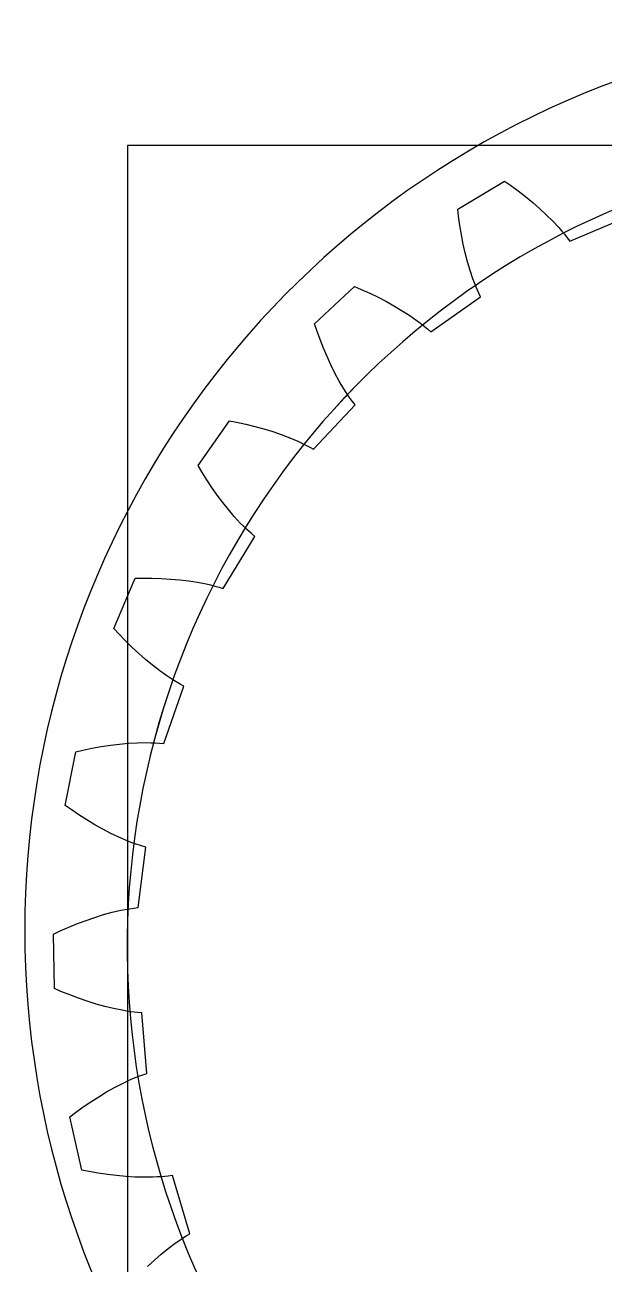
# Model space of a CAD drawing. Header units: millimetres. Extents: x -658 to 1307, y -81 to 472.
# Drawn here: x 494.02 to 498.19, y 370.1 to 378.99 of the extents above; entities that cross this region are included whole.
import ezdxf

# ---------------------------------------------------------------- set-up
doc = ezdxf.new("R2010")
doc.units = ezdxf.units.MM
doc.layers.get('0').update_dxf_attribs({"true_color": 0xffffff})
for name, color, linetype, true_color in [('a', 7, 'Continuous', 0xffffff), ('gears', 134, 'Continuous', 0x009987), ('Layer2', 36, 'Continuous', 0x664400), ('Layer3', 134, 'Continuous', 0x009987), ('Layer4', 252, 'Continuous', 0x777799), ('servo', 36, 'Continuous', 0x664400), ('Version_1', 252, 'Continuous', 0x777799)]:
    doc.layers.add(name, color=color, linetype=linetype, true_color=true_color)

# ---------------------------------------------------------------- blocks, each defined once
blk = doc.blocks.new('MicroServo_9g')
for p, q in [((4.5, 18.5), (4.5, 18.5, 11.5)), ((4.5, 16), (4.5, 16, 11.5)), ((4.5, 0), (4.5, 0, 11.5))]:
    blk.add_line(p, q)
blk = doc.blocks.new('9g_Servo')
blk.add_blockref('MicroServo_9g', (-4.5, 0))
blk = doc.blocks.new('Group_10')
at = {"layer": 'a'}
for p, q in [((2.29036, 11.16655), (2.60036, 11.40598)), ((2.29036, 11.16655, 3), (2.60036, 11.40598, 3)), ((2.60036, 11.40598), (2.64571, 11.38176)), ((2.60036, 11.40598, 3), (2.64571, 11.38176, 3)), ((2.60036, 11.40598), (2.60036, 11.40598, 3)), ((2.64571, 11.38176), (2.70494, 11.34842)), ((2.64571, 11.38176, 3), (2.70494, 11.34842, 3)), ((2.64571, 11.38176), (2.64571, 11.38176, 3)), ((2.70494, 11.34842), (2.76269, 11.31388)), ((2.70494, 11.34842, 3), (2.76269, 11.31388, 3)), ((2.70494, 11.34842), (2.70494, 11.34842, 3)), ((2.76269, 11.31388), (2.81889, 11.2781)), ((2.76269, 11.31388, 3), (2.81889, 11.2781, 3)), ((2.76269, 11.31388), (2.76269, 11.31388, 3)), ((2.81889, 11.2781), (2.87345, 11.24107)), ((2.81889, 11.2781, 3), (2.87345, 11.24107, 3)), ((2.81889, 11.2781), (2.81889, 11.2781, 3)), ((2.87345, 11.24107), (2.92627, 11.20272)), ((2.87345, 11.24107, 3), (2.92627, 11.20272, 3)), ((2.87345, 11.24107), (2.87345, 11.24107, 3)), ((3.1163, 11.03413), (3.49612, 11.25055)), ((3.1163, 11.03413, 3), (3.49612, 11.25055, 3)), ((2.30233, 11.11655), (2.29036, 11.16655)), ((2.30233, 11.11655, 3), (2.29036, 11.16655, 3)), ((2.29036, 11.16655), (2.29036, 11.16655, 3)), ((2.92627, 11.20272), (2.97721, 11.16299)), ((2.92627, 11.20272, 3), (2.97721, 11.16299, 3)), ((2.92627, 11.20272), (2.92627, 11.20272, 3)), ((2.97721, 11.16299), (3.02608, 11.12178)), ((2.97721, 11.16299, 3), (3.02608, 11.12178, 3)), ((2.97721, 11.16299), (2.97721, 11.16299, 3)), ((2.31962, 11.05082), (2.30233, 11.11655)), ((2.31962, 11.05082, 3), (2.30233, 11.11655, 3)), ((2.30233, 11.11655), (2.30233, 11.11655, 3)), ((2.33844, 10.98622), (2.31962, 11.05082)), ((2.33844, 10.98622, 3), (2.31962, 11.05082, 3)), ((2.31962, 11.05082), (2.31962, 11.05082, 3)), ((3.02608, 11.12178), (3.04966, 11.10058)), ((3.02608, 11.12178, 3), (3.04966, 11.10058, 3)), ((3.02608, 11.12178), (3.02608, 11.12178, 3)), ((3.04966, 11.10058), (3.07261, 11.07893)), ((3.04966, 11.10058, 3), (3.07261, 11.07893, 3)), ((3.04966, 11.10058), (3.04966, 11.10058, 3)), ((3.07261, 11.07893), (3.09485, 11.0568)), ((3.07261, 11.07893, 3), (3.09485, 11.0568, 3)), ((3.07261, 11.07893), (3.07261, 11.07893, 3)), ((3.09485, 11.0568), (3.1163, 11.03413)), ((3.09485, 11.0568, 3), (3.1163, 11.03413, 3)), ((3.09485, 11.0568), (3.09485, 11.0568, 3)), ((3.1163, 11.03413), (3.1163, 11.03413, 3)), ((2.35885, 10.9228), (2.33844, 10.98622)), ((2.35885, 10.9228, 3), (2.33844, 10.98622, 3)), ((2.33844, 10.98622), (2.33844, 10.98622, 3)), ((2.38089, 10.86065), (2.35885, 10.9228)), ((2.38089, 10.86065, 3), (2.35885, 10.9228, 3)), ((2.35885, 10.9228), (2.35885, 10.9228, 3)), ((2.40465, 10.79985), (2.38089, 10.86065)), ((2.40465, 10.79985, 3), (2.38089, 10.86065, 3)), ((2.38089, 10.86065), (2.38089, 10.86065, 3)), ((2.43021, 10.74053), (2.40465, 10.79985)), ((2.43021, 10.74053, 3), (2.40465, 10.79985, 3)), ((2.40465, 10.79985), (2.40465, 10.79985, 3)), ((2.45773, 10.68282), (2.43021, 10.74053)), ((2.45773, 10.68282, 3), (2.43021, 10.74053, 3)), ((2.43021, 10.74053), (2.43021, 10.74053, 3)), ((2.47229, 10.65465), (2.45773, 10.68282)), ((2.47229, 10.65465, 3), (2.45773, 10.68282, 3)), ((2.45773, 10.68282), (2.45773, 10.68282, 3)), ((2.48743, 10.62698), (2.47229, 10.65465)), ((2.48743, 10.62698, 3), (2.47229, 10.65465, 3)), ((2.47229, 10.65465), (2.47229, 10.65465, 3)), ((2.51138, 10.58654), (2.48743, 10.62698)), ((2.51138, 10.58654, 3), (2.48743, 10.62698, 3)), ((2.48743, 10.62698), (2.48743, 10.62698, 3)), ((1.36637, 10.22757), (1.61982, 10.52622)), ((1.36637, 10.22757, 3), (1.61982, 10.52622, 3)), ((1.61982, 10.52622), (1.66921, 10.51195)), ((1.61982, 10.52622, 3), (1.66921, 10.51195, 3)), ((1.61982, 10.52622), (1.61982, 10.52622, 3)), ((1.66921, 10.51195), (1.73408, 10.49166)), ((1.66921, 10.51195, 3), (1.73408, 10.49166, 3)), ((1.66921, 10.51195), (1.66921, 10.51195, 3)), ((2.20179, 10.26976), (2.52831, 10.56042)), ((2.20179, 10.26976, 3), (2.52831, 10.56042, 3)), ((2.52831, 10.56042), (2.51138, 10.58654)), ((2.52831, 10.56042, 3), (2.51138, 10.58654, 3)), ((2.51138, 10.58654), (2.51138, 10.58654, 3)), ((2.52831, 10.56042), (2.52831, 10.56042, 3)), ((1.73408, 10.49166), (1.79774, 10.46988)), ((1.73408, 10.49166, 3), (1.79774, 10.46988, 3)), ((1.73408, 10.49166), (1.73408, 10.49166, 3)), ((1.79774, 10.46988), (1.86015, 10.44657)), ((1.79774, 10.46988, 3), (1.86015, 10.44657, 3)), ((1.79774, 10.46988), (1.79774, 10.46988, 3)), ((1.86015, 10.44657), (1.92122, 10.42169)), ((1.86015, 10.44657, 3), (1.92122, 10.42169, 3)), ((1.86015, 10.44657), (1.86015, 10.44657, 3)), ((1.92122, 10.42169), (1.98086, 10.39516)), ((1.92122, 10.42169, 3), (1.98086, 10.39516, 3)), ((1.92122, 10.42169), (1.92122, 10.42169, 3)), ((1.98086, 10.39516), (2.03895, 10.36689)), ((1.98086, 10.39516, 3), (2.03895, 10.36689, 3)), ((1.98086, 10.39516), (1.98086, 10.39516, 3)), ((2.03895, 10.36689), (2.09532, 10.33674)), ((2.03895, 10.36689, 3), (2.09532, 10.33674, 3)), ((2.03895, 10.36689), (2.03895, 10.36689, 3)), ((2.09532, 10.33674), (2.1228, 10.3209)), ((2.09532, 10.33674, 3), (2.1228, 10.3209, 3)), ((2.09532, 10.33674), (2.09532, 10.33674, 3)), ((2.1228, 10.3209), (2.14974, 10.3045)), ((2.1228, 10.3209, 3), (2.14974, 10.3045, 3)), ((2.1228, 10.3209), (2.1228, 10.3209, 3)), ((2.14974, 10.3045), (2.1761, 10.28748)), ((2.14974, 10.3045, 3), (2.1761, 10.28748, 3)), ((2.14974, 10.3045), (2.14974, 10.3045, 3)), ((2.1761, 10.28748), (2.20179, 10.26976)), ((2.1761, 10.28748, 3), (2.20179, 10.26976, 3)), ((2.1761, 10.28748), (2.1761, 10.28748, 3)), ((2.20179, 10.26976), (2.20179, 10.26976, 3)), ((1.38847, 10.18115), (1.36637, 10.22757)), ((1.38847, 10.18115, 3), (1.36637, 10.22757, 3)), ((1.36637, 10.22757), (1.36637, 10.22757, 3)), ((1.41905, 10.12045), (1.38847, 10.18115)), ((1.41905, 10.12045, 3), (1.38847, 10.18115, 3)), ((1.38847, 10.18115), (1.38847, 10.18115, 3)), ((1.45089, 10.06117), (1.41905, 10.12045)), ((1.45089, 10.06117, 3), (1.41905, 10.12045, 3)), ((1.41905, 10.12045), (1.41905, 10.12045, 3)), ((1.48404, 10.00339), (1.45089, 10.06117)), ((1.48404, 10.00339, 3), (1.45089, 10.06117, 3)), ((1.45089, 10.06117), (1.45089, 10.06117, 3)), ((1.51852, 9.94718), (1.48404, 10.00339)), ((1.51852, 9.94718, 3), (1.48404, 10.00339, 3)), ((1.48404, 10.00339), (1.48404, 10.00339, 3)), ((1.5544, 9.89265), (1.51852, 9.94718)), ((1.5544, 9.89265, 3), (1.51852, 9.94718, 3)), ((1.51852, 9.94718), (1.51852, 9.94718, 3)), ((1.59174, 9.83993), (1.5544, 9.89265)), ((1.59174, 9.83993, 3), (1.5544, 9.89265, 3)), ((1.5544, 9.89265), (1.5544, 9.89265, 3)), ((1.63065, 9.78921), (1.59174, 9.83993)), ((1.63065, 9.78921, 3), (1.59174, 9.83993, 3)), ((1.59174, 9.83993), (1.59174, 9.83993, 3)), ((1.65075, 9.76468), (1.63065, 9.78921)), ((1.65075, 9.76468, 3), (1.63065, 9.78921, 3)), ((1.63065, 9.78921), (1.63065, 9.78921, 3)), ((1.67132, 9.74076), (1.65075, 9.76468)), ((1.67132, 9.74076, 3), (1.65075, 9.76468, 3)), ((1.65075, 9.76468), (1.65075, 9.76468, 3)), ((1.70315, 9.70618), (1.67132, 9.74076)), ((1.70315, 9.70618, 3), (1.67132, 9.74076, 3)), ((1.67132, 9.74076), (1.67132, 9.74076, 3)), ((1.72514, 9.68416), (1.70315, 9.70618)), ((1.72514, 9.68416, 3), (1.70315, 9.70618, 3)), ((1.70315, 9.70618), (1.70315, 9.70618, 3)), ((1.46619, 9.33196), (1.72514, 9.68416)), ((1.46619, 9.33196, 3), (1.72514, 9.68416, 3)), ((1.72514, 9.68416), (1.72514, 9.68416, 3)), ((0.65779, 9.117), (0.84361, 9.46181)), ((0.65779, 9.117, 3), (0.84361, 9.46181, 3)), ((0.84361, 9.46181), (0.89489, 9.45813)), ((0.84361, 9.46181, 3), (0.89489, 9.45813, 3)), ((0.84361, 9.46181), (0.84361, 9.46181, 3)), ((0.89489, 9.45813), (0.96256, 9.45177)), ((0.89489, 9.45813, 3), (0.96256, 9.45177, 3)), ((0.89489, 9.45813), (0.89489, 9.45813, 3)), ((0.96256, 9.45177), (1.02936, 9.4437)), ((0.96256, 9.45177, 3), (1.02936, 9.4437, 3)), ((0.96256, 9.45177), (0.96256, 9.45177, 3)), ((1.02936, 9.4437), (1.09525, 9.43388)), ((1.02936, 9.4437, 3), (1.09525, 9.43388, 3)), ((1.02936, 9.4437), (1.02936, 9.4437, 3)), ((1.09525, 9.43388), (1.16016, 9.42223)), ((1.09525, 9.43388, 3), (1.16016, 9.42223, 3)), ((1.09525, 9.43388), (1.09525, 9.43388, 3)), ((1.16016, 9.42223), (1.22401, 9.40868)), ((1.16016, 9.42223, 3), (1.22401, 9.40868, 3)), ((1.16016, 9.42223), (1.16016, 9.42223, 3)), ((1.22401, 9.40868), (1.28671, 9.39311)), ((1.22401, 9.40868, 3), (1.28671, 9.39311, 3)), ((1.22401, 9.40868), (1.22401, 9.40868, 3)), ((1.28671, 9.39311), (1.34812, 9.37534)), ((1.28671, 9.39311, 3), (1.34812, 9.37534, 3)), ((1.28671, 9.39311), (1.28671, 9.39311, 3)), ((1.34812, 9.37534), (1.37829, 9.36556)), ((1.34812, 9.37534, 3), (1.37829, 9.36556, 3)), ((1.34812, 9.37534), (1.34812, 9.37534, 3)), ((1.37829, 9.36556), (1.40805, 9.35512)), ((1.37829, 9.36556, 3), (1.40805, 9.35512, 3)), ((1.37829, 9.36556), (1.37829, 9.36556, 3)), ((1.40805, 9.35512), (1.43737, 9.34395)), ((1.40805, 9.35512, 3), (1.43737, 9.34395, 3)), ((1.40805, 9.35512), (1.40805, 9.35512, 3)), ((1.43737, 9.34395), (1.46619, 9.33196)), ((1.43737, 9.34395, 3), (1.46619, 9.33196, 3)), ((1.43737, 9.34395), (1.43737, 9.34395, 3)), ((1.46619, 9.33196), (1.46619, 9.33196, 3)), ((0.68907, 9.07619), (0.65779, 9.117)), ((0.68907, 9.07619, 3), (0.65779, 9.117, 3)), ((0.65779, 9.117), (0.65779, 9.117, 3)), ((0.73159, 9.02317), (0.68907, 9.07619)), ((0.73159, 9.02317, 3), (0.68907, 9.07619, 3)), ((0.68907, 9.07619), (0.68907, 9.07619, 3)), ((0.77507, 8.97181), (0.73159, 9.02317)), ((0.77507, 8.97181, 3), (0.73159, 9.02317, 3)), ((0.73159, 9.02317), (0.73159, 9.02317, 3)), ((0.8195, 8.92218), (0.77507, 8.97181)), ((0.8195, 8.92218, 3), (0.77507, 8.97181, 3)), ((0.77507, 8.97181), (0.77507, 8.97181, 3)), ((0.86492, 8.87437), (0.8195, 8.92218)), ((0.86492, 8.87437, 3), (0.8195, 8.92218, 3)), ((0.8195, 8.92218), (0.8195, 8.92218, 3)), ((0.91135, 8.82849), (0.86492, 8.87437)), ((0.91135, 8.82849, 3), (0.86492, 8.87437, 3)), ((0.86492, 8.87437), (0.86492, 8.87437, 3)), ((0.95883, 8.78468), (0.91135, 8.82849)), ((0.95883, 8.78468, 3), (0.91135, 8.82849, 3)), ((0.91135, 8.82849), (0.91135, 8.82849, 3)), ((1.00744, 8.74316), (0.95883, 8.78468)), ((1.00744, 8.74316, 3), (0.95883, 8.78468, 3)), ((0.95883, 8.78468), (0.95883, 8.78468, 3)), ((1.0322, 8.72335), (1.00744, 8.74316)), ((1.0322, 8.72335, 3), (1.00744, 8.74316, 3)), ((1.00744, 8.74316), (1.00744, 8.74316, 3)), ((1.05729, 8.70423), (1.0322, 8.72335)), ((1.05729, 8.70423, 3), (1.0322, 8.72335, 3)), ((1.0322, 8.72335), (1.0322, 8.72335, 3)), ((0.94164, 8.26171), (1.12171, 8.66005)), ((0.94164, 8.26171, 3), (1.12171, 8.66005, 3)), ((1.09562, 8.67702), (1.05729, 8.70423)), ((1.09562, 8.67702, 3), (1.05729, 8.70423, 3)), ((1.05729, 8.70423), (1.05729, 8.70423, 3)), ((1.12171, 8.66005), (1.09562, 8.67702)), ((1.12171, 8.66005, 3), (1.09562, 8.67702, 3)), ((1.09562, 8.67702), (1.09562, 8.67702, 3)), ((1.12171, 8.66005), (1.12171, 8.66005, 3)), ((0.4241, 8.27419), (0.49113, 8.28019)), ((0.4241, 8.27419, 3), (0.49113, 8.28019, 3)), ((0.49113, 8.28019), (0.55762, 8.28428)), ((0.49113, 8.28019, 3), (0.55762, 8.28428, 3)), ((0.49113, 8.28019), (0.49113, 8.28019, 3)), ((0.55762, 8.28428), (0.62353, 8.28639)), ((0.55762, 8.28428, 3), (0.62353, 8.28639, 3)), ((0.55762, 8.28428), (0.55762, 8.28428, 3)), ((0.62353, 8.28639), (0.68881, 8.28641)), ((0.62353, 8.28639, 3), (0.68881, 8.28641, 3)), ((0.62353, 8.28639), (0.62353, 8.28639, 3)), ((0.68881, 8.28641), (0.75337, 8.28421)), ((0.68881, 8.28641, 3), (0.75337, 8.28421, 3)), ((0.68881, 8.28641), (0.68881, 8.28641, 3)), ((0.75337, 8.28421), (0.81713, 8.2796)), ((0.75337, 8.28421, 3), (0.81713, 8.2796, 3)), ((0.75337, 8.28421), (0.75337, 8.28421, 3)), ((0.81713, 8.2796), (0.84867, 8.2763)), ((0.81713, 8.2796, 3), (0.84867, 8.2763, 3)), ((0.81713, 8.2796), (0.81713, 8.2796, 3)), ((0.84867, 8.2763), (0.87996, 8.27228)), ((0.84867, 8.2763, 3), (0.87996, 8.27228, 3)), ((0.84867, 8.2763), (0.84867, 8.2763, 3)), ((0.1956, 7.88337), (0.30567, 8.25929)), ((0.1956, 7.88337, 3), (0.30567, 8.25929, 3)), ((0.30567, 8.25929), (0.3566, 8.26635)), ((0.30567, 8.25929, 3), (0.3566, 8.26635, 3)), ((0.30567, 8.25929), (0.30567, 8.25929, 3)), ((0.3566, 8.26635), (0.4241, 8.27419)), ((0.3566, 8.26635, 3), (0.4241, 8.27419, 3)), ((0.3566, 8.26635), (0.3566, 8.26635, 3)), ((0.4241, 8.27419), (0.4241, 8.27419, 3)), ((0.87996, 8.27228), (0.91096, 8.26745)), ((0.87996, 8.27228, 3), (0.91096, 8.26745, 3)), ((0.87996, 8.27228), (0.87996, 8.27228, 3)), ((0.91096, 8.26745), (0.94164, 8.26171)), ((0.91096, 8.26745, 3), (0.94164, 8.26171, 3)), ((0.91096, 8.26745), (0.91096, 8.26745, 3)), ((0.94164, 8.26171), (0.94164, 8.26171, 3)), ((0.23468, 7.84996), (0.1956, 7.88337)), ((0.23468, 7.84996, 3), (0.1956, 7.88337, 3)), ((0.1956, 7.88337), (0.1956, 7.88337, 3)), ((0.28729, 7.80694), (0.23468, 7.84996)), ((0.28729, 7.80694, 3), (0.23468, 7.84996, 3)), ((0.23468, 7.84996), (0.23468, 7.84996, 3)), ((0.3405, 7.76574), (0.28729, 7.80694)), ((0.3405, 7.76574, 3), (0.28729, 7.80694, 3)), ((0.28729, 7.80694), (0.28729, 7.80694, 3)), ((0.39428, 7.72643), (0.3405, 7.76574)), ((0.39428, 7.72643, 3), (0.3405, 7.76574, 3)), ((0.3405, 7.76574), (0.3405, 7.76574, 3)), ((0.44865, 7.68911), (0.39428, 7.72643)), ((0.44865, 7.68911, 3), (0.39428, 7.72643, 3)), ((0.39428, 7.72643), (0.39428, 7.72643, 3)), ((0.5036, 7.65388), (0.44865, 7.68911)), ((0.5036, 7.65388, 3), (0.44865, 7.68911, 3)), ((0.44865, 7.68911), (0.44865, 7.68911, 3)), ((0.55915, 7.62091), (0.5036, 7.65388)), ((0.55915, 7.62091, 3), (0.5036, 7.65388, 3)), ((0.5036, 7.65388), (0.5036, 7.65388, 3)), ((0.61533, 7.5904), (0.55915, 7.62091)), ((0.61533, 7.5904, 3), (0.55915, 7.62091, 3)), ((0.55915, 7.62091), (0.55915, 7.62091, 3)), ((0.64367, 7.57617), (0.61533, 7.5904)), ((0.64367, 7.57617, 3), (0.61533, 7.5904, 3)), ((0.61533, 7.5904), (0.61533, 7.5904, 3)), ((0.67219, 7.56268), (0.64367, 7.57617)), ((0.67219, 7.56268, 3), (0.64367, 7.57617, 3)), ((0.64367, 7.57617), (0.64367, 7.57617, 3)), ((0.65107, 7.10579), (0.74438, 7.53287)), ((0.65107, 7.10579, 3), (0.74438, 7.53287, 3)), ((0.71533, 7.54404), (0.67219, 7.56268)), ((0.71533, 7.54404, 3), (0.67219, 7.56268, 3)), ((0.67219, 7.56268), (0.67219, 7.56268, 3)), ((0.74438, 7.53287), (0.71533, 7.54404)), ((0.74438, 7.53287, 3), (0.71533, 7.54404, 3)), ((0.71533, 7.54404), (0.71533, 7.54404, 3)), ((0.74438, 7.53287), (0.74438, 7.53287, 3)), ((0.14225, 7.0104), (0.20656, 7.0302)), ((0.14225, 7.0104, 3), (0.20656, 7.0302, 3)), ((0.20656, 7.0302), (0.27075, 7.04802)), ((0.20656, 7.0302, 3), (0.27075, 7.04802, 3)), ((0.20656, 7.0302), (0.20656, 7.0302, 3)), ((0.27075, 7.04802), (0.33478, 7.06379)), ((0.27075, 7.04802, 3), (0.33478, 7.06379, 3)), ((0.27075, 7.04802), (0.27075, 7.04802, 3)), ((0.33478, 7.06379), (0.39863, 7.07738)), ((0.33478, 7.06379, 3), (0.39863, 7.07738, 3)), ((0.33478, 7.06379), (0.33478, 7.06379, 3)), ((0.39863, 7.07738), (0.46224, 7.08866)), ((0.39863, 7.07738, 3), (0.46224, 7.08866, 3)), ((0.39863, 7.07738), (0.39863, 7.07738, 3)), ((0.46224, 7.08866), (0.52556, 7.0974)), ((0.46224, 7.08866, 3), (0.52556, 7.0974, 3)), ((0.46224, 7.08866), (0.46224, 7.08866, 3)), ((0.52556, 7.0974), (0.5571, 7.10073)), ((0.52556, 7.0974, 3), (0.5571, 7.10073, 3)), ((0.52556, 7.0974), (0.52556, 7.0974, 3)), ((0.5571, 7.10073), (0.58854, 7.1033)), ((0.5571, 7.10073, 3), (0.58854, 7.1033, 3)), ((0.5571, 7.10073), (0.5571, 7.10073, 3)), ((0.58854, 7.1033), (0.61987, 7.10503)), ((0.58854, 7.1033, 3), (0.61987, 7.10503, 3)), ((0.58854, 7.1033), (0.58854, 7.1033, 3)), ((0.61987, 7.10503), (0.65107, 7.10579)), ((0.61987, 7.10503, 3), (0.65107, 7.10579, 3)), ((0.61987, 7.10503), (0.61987, 7.10503, 3)), ((0.65107, 7.10579), (0.65107, 7.10579, 3)), ((0, 6.58061), (0.0295, 6.97119)), ((0, 6.58061, 3), (0.0295, 6.97119, 3)), ((0.0295, 6.97119), (0.07785, 6.98869)), ((0.0295, 6.97119, 3), (0.07785, 6.98869, 3)), ((0.0295, 6.97119), (0.0295, 6.97119, 3)), ((0.07785, 6.98869), (0.14225, 7.0104)), ((0.07785, 6.98869, 3), (0.14225, 7.0104, 3)), ((0.07785, 6.98869), (0.07785, 6.98869, 3)), ((0.14225, 7.0104), (0.14225, 7.0104, 3)), ((0.04516, 6.55605), (0, 6.58061)), ((0.04516, 6.55605, 3), (0, 6.58061, 3)), ((0, 6.58061), (0, 6.58061, 3)), ((0.10558, 6.52491), (0.04516, 6.55605)), ((0.10558, 6.52491, 3), (0.04516, 6.55605, 3)), ((0.04516, 6.55605), (0.04516, 6.55605, 3)), ((0.16618, 6.49568), (0.10558, 6.52491)), ((0.16618, 6.49568, 3), (0.10558, 6.52491, 3)), ((0.10558, 6.52491), (0.10558, 6.52491, 3)), ((0.22697, 6.46841), (0.16618, 6.49568)), ((0.22697, 6.46841, 3), (0.16618, 6.49568, 3)), ((0.16618, 6.49568), (0.16618, 6.49568, 3)), ((0.2879, 6.4432), (0.22697, 6.46841)), ((0.2879, 6.4432, 3), (0.22697, 6.46841, 3)), ((0.22697, 6.46841), (0.22697, 6.46841, 3)), ((0.34898, 6.42017), (0.2879, 6.4432)), ((0.34898, 6.42017, 3), (0.2879, 6.4432, 3)), ((0.2879, 6.4432), (0.2879, 6.4432, 3)), ((0.41017, 6.39947), (0.34898, 6.42017)), ((0.41017, 6.39947, 3), (0.34898, 6.42017, 3)), ((0.34898, 6.42017), (0.34898, 6.42017, 3)), ((0.47147, 6.38131), (0.41017, 6.39947)), ((0.47147, 6.38131, 3), (0.41017, 6.39947, 3)), ((0.41017, 6.39947), (0.41017, 6.39947, 3)), ((0.50215, 6.37328), (0.47147, 6.38131)), ((0.50215, 6.37328, 3), (0.47147, 6.38131, 3)), ((0.47147, 6.38131), (0.47147, 6.38131, 3)), ((0.53284, 6.36602), (0.50215, 6.37328)), ((0.53284, 6.36602, 3), (0.50215, 6.37328, 3)), ((0.50215, 6.37328), (0.50215, 6.37328, 3)), ((0.57892, 6.35675), (0.53284, 6.36602)), ((0.57892, 6.35675, 3), (0.53284, 6.36602, 3)), ((0.53284, 6.36602), (0.53284, 6.36602, 3)), ((0.60966, 6.35186), (0.57892, 6.35675)), ((0.60966, 6.35186, 3), (0.57892, 6.35675, 3)), ((0.57892, 6.35675), (0.57892, 6.35675, 3)), ((0.60718, 5.91472), (0.60966, 6.35186)), ((0.60718, 5.91472, 3), (0.60966, 6.35186, 3)), ((0.60966, 6.35186), (0.60966, 6.35186, 3)), ((0.42603, 5.8587), (0.48616, 5.88042)), ((0.42603, 5.8587, 3), (0.48616, 5.88042, 3)), ((0.48616, 5.88042), (0.51631, 5.89023)), ((0.48616, 5.88042, 3), (0.51631, 5.89023, 3)), ((0.48616, 5.88042), (0.48616, 5.88042, 3)), ((0.51631, 5.89023), (0.54653, 5.89928)), ((0.51631, 5.89023, 3), (0.54653, 5.89928, 3)), ((0.51631, 5.89023), (0.51631, 5.89023, 3)), ((0.54653, 5.89928), (0.57682, 5.90748)), ((0.54653, 5.89928, 3), (0.57682, 5.90748, 3)), ((0.54653, 5.89928), (0.54653, 5.89928, 3)), ((0.57682, 5.90748), (0.60718, 5.91472)), ((0.57682, 5.90748, 3), (0.60718, 5.91472, 3)), ((0.57682, 5.90748), (0.57682, 5.90748, 3)), ((0.60718, 5.91472), (0.60718, 5.91472, 3)), ((0.24718, 5.77914), (0.30654, 5.80787)), ((0.24718, 5.77914, 3), (0.30654, 5.80787, 3)), ((0.30654, 5.80787), (0.36616, 5.83444)), ((0.30654, 5.80787, 3), (0.36616, 5.83444, 3)), ((0.30654, 5.80787), (0.30654, 5.80787, 3)), ((0.36616, 5.83444), (0.42603, 5.8587)), ((0.36616, 5.83444, 3), (0.42603, 5.8587, 3)), ((0.36616, 5.83444), (0.36616, 5.83444, 3)), ((0.42603, 5.8587), (0.42603, 5.8587, 3)), ((0.07083, 5.68099), (0.12931, 5.71562)), ((0.07083, 5.68099, 3), (0.12931, 5.71562, 3)), ((0.12931, 5.71562), (0.1881, 5.74836)), ((0.12931, 5.71562, 3), (0.1881, 5.74836, 3)), ((0.12931, 5.71562), (0.12931, 5.71562, 3)), ((0.1881, 5.74836), (0.24718, 5.77914)), ((0.1881, 5.74836, 3), (0.24718, 5.77914, 3)), ((0.1881, 5.74836), (0.1881, 5.74836, 3)), ((0.24718, 5.77914), (0.24718, 5.77914, 3)), ((0.02718, 5.65383), (0.07083, 5.68099)), ((0.02718, 5.65383, 3), (0.07083, 5.68099, 3)), ((0.07952, 5.26565), (0.02718, 5.65383)), ((0.07952, 5.26565, 3), (0.02718, 5.65383, 3)), ((0.02718, 5.65383), (0.02718, 5.65383, 3)), ((0.07083, 5.68099), (0.07083, 5.68099, 3)), ((0.12881, 5.25101), (0.07952, 5.26565)), ((0.12881, 5.25101, 3), (0.07952, 5.26565, 3)), ((0.07952, 5.26565), (0.07952, 5.26565, 3)), ((0.19438, 5.23312), (0.12881, 5.25101)), ((0.19438, 5.23312, 3), (0.12881, 5.25101, 3)), ((0.12881, 5.25101), (0.12881, 5.25101, 3)), ((0.25974, 5.21712), (0.19438, 5.23312)), ((0.25974, 5.21712, 3), (0.19438, 5.23312, 3)), ((0.19438, 5.23312), (0.19438, 5.23312, 3)), ((0.32486, 5.20309), (0.25974, 5.21712)), ((0.32486, 5.20309, 3), (0.25974, 5.21712, 3)), ((0.25974, 5.21712), (0.25974, 5.21712, 3)), ((0.38971, 5.1911), (0.32486, 5.20309)), ((0.38971, 5.1911, 3), (0.32486, 5.20309, 3)), ((0.32486, 5.20309), (0.32486, 5.20309, 3)), ((0.45424, 5.18127), (0.38971, 5.1911)), ((0.45424, 5.18127, 3), (0.38971, 5.1911, 3)), ((0.38971, 5.1911), (0.38971, 5.1911, 3)), ((0.5184, 5.17375), (0.45424, 5.18127)), ((0.5184, 5.17375, 3), (0.45424, 5.18127, 3)), ((0.45424, 5.18127), (0.45424, 5.18127, 3)), ((0.58213, 5.16873), (0.5184, 5.17375)), ((0.58213, 5.16873, 3), (0.5184, 5.17375, 3)), ((0.5184, 5.17375), (0.5184, 5.17375, 3)), ((0.61381, 5.16725), (0.58213, 5.16873)), ((0.61381, 5.16725, 3), (0.58213, 5.16873, 3)), ((0.58213, 5.16873), (0.58213, 5.16873, 3)), ((0.64535, 5.16653), (0.61381, 5.16725)), ((0.64535, 5.16653, 3), (0.61381, 5.16725, 3)), ((0.61381, 5.16725), (0.61381, 5.16725, 3)), ((0.69234, 5.16705), (0.64535, 5.16653)), ((0.69234, 5.16705, 3), (0.64535, 5.16653, 3)), ((0.64535, 5.16653), (0.64535, 5.16653, 3)), ((0.72343, 5.16865), (0.69234, 5.16705)), ((0.72343, 5.16865, 3), (0.69234, 5.16705, 3)), ((0.69234, 5.16705), (0.69234, 5.16705, 3)), ((0.81189, 4.74055), (0.72343, 5.16865)), ((0.81189, 4.74055, 3), (0.72343, 5.16865, 3)), ((0.72343, 5.16865), (0.72343, 5.16865, 3)), ((0.75578, 4.71284), (0.78369, 4.72716)), ((0.75578, 4.71284, 3), (0.78369, 4.72716, 3)), ((0.78369, 4.72716), (0.81189, 4.74055)), ((0.78369, 4.72716, 3), (0.81189, 4.74055, 3)), ((0.78369, 4.72716), (0.78369, 4.72716, 3)), ((0.81189, 4.74055), (0.81189, 4.74055, 3)), ((0.59282, 4.61192), (0.64635, 4.64809)), ((0.59282, 4.61192, 3), (0.64635, 4.64809, 3)), ((0.64635, 4.64809), (0.70064, 4.68183)), ((0.64635, 4.64809, 3), (0.70064, 4.68183, 3)), ((0.64635, 4.64809), (0.64635, 4.64809, 3)), ((0.70064, 4.68183), (0.7281, 4.69771)), ((0.70064, 4.68183, 3), (0.7281, 4.69771, 3)), ((0.70064, 4.68183), (0.70064, 4.68183, 3)), ((0.7281, 4.69771), (0.75578, 4.71284)), ((0.7281, 4.69771, 3), (0.75578, 4.71284, 3)), ((0.7281, 4.69771), (0.7281, 4.69771, 3)), ((0.75578, 4.71284), (0.75578, 4.71284, 3)), ((0.48794, 4.53308), (0.54003, 4.57353)), ((0.48794, 4.53308, 3), (0.54003, 4.57353, 3)), ((0.54003, 4.57353), (0.59282, 4.61192)), ((0.54003, 4.57353, 3), (0.59282, 4.61192, 3)), ((0.54003, 4.57353), (0.54003, 4.57353, 3)), ((0.59282, 4.61192), (0.59282, 4.61192, 3)), ((0.38586, 4.44644), (0.43656, 4.49069)), ((0.38586, 4.44644, 3), (0.43656, 4.49069, 3)), ((0.43656, 4.49069), (0.48794, 4.53308)), ((0.43656, 4.49069, 3), (0.48794, 4.53308, 3)), ((0.43656, 4.49069), (0.43656, 4.49069, 3)), ((0.48794, 4.53308), (0.48794, 4.53308, 3)), ((0.2988, 4.36477), (0.33585, 4.40042)), ((0.2988, 4.36477, 3), (0.33585, 4.40042, 3)), ((0.43071, 3.99595), (0.2988, 4.36477)), ((0.43071, 3.99595, 3), (0.2988, 4.36477, 3)), ((0.2988, 4.36477), (0.2988, 4.36477, 3)), ((0.33585, 4.40042), (0.38586, 4.44644)), ((0.33585, 4.40042, 3), (0.38586, 4.44644, 3)), ((0.33585, 4.40042), (0.33585, 4.40042, 3)), ((0.38586, 4.44644), (0.38586, 4.44644, 3)), ((0.94248, 4.00565), (0.8791, 3.99731)), ((0.94248, 4.00565, 3), (0.8791, 3.99731, 3)), ((0.97378, 4.01079), (0.94248, 4.00565)), ((0.97378, 4.01079, 3), (0.94248, 4.00565, 3)), ((0.94248, 4.00565), (0.94248, 4.00565, 3)), ((1.00478, 4.01664), (0.97378, 4.01079)), ((1.00478, 4.01664, 3), (0.97378, 4.01079, 3)), ((0.97378, 4.01079), (0.97378, 4.01079, 3)), ((1.05064, 4.02692), (1.00478, 4.01664)), ((1.05064, 4.02692, 3), (1.00478, 4.01664, 3)), ((1.00478, 4.01664), (1.00478, 4.01664, 3)), ((1.08071, 4.03496), (1.05064, 4.02692)), ((1.08071, 4.03496, 3), (1.05064, 4.02692, 3)), ((1.05064, 4.02692), (1.05064, 4.02692, 3)), ((1.25624, 3.6346), (1.08071, 4.03496)), ((1.25624, 3.6346, 3), (1.08071, 4.03496, 3)), ((1.08071, 4.03496), (1.08071, 4.03496, 3)), ((0.48197, 3.99189), (0.43071, 3.99595)), ((0.48197, 3.99189, 3), (0.43071, 3.99595, 3)), ((0.43071, 3.99595), (0.43071, 3.99595, 3)), ((0.54982, 3.98802), (0.48197, 3.99189)), ((0.54982, 3.98802, 3), (0.48197, 3.99189, 3)), ((0.48197, 3.99189), (0.48197, 3.99189, 3)), ((0.61708, 3.98596), (0.54982, 3.98802)), ((0.61708, 3.98596, 3), (0.54982, 3.98802, 3)), ((0.54982, 3.98802), (0.54982, 3.98802, 3)), ((0.6837, 3.98577), (0.61708, 3.98596)), ((0.6837, 3.98577, 3), (0.61708, 3.98596, 3)), ((0.61708, 3.98596), (0.61708, 3.98596, 3)), ((0.74962, 3.98753), (0.6837, 3.98577)), ((0.74962, 3.98753, 3), (0.6837, 3.98577, 3)), ((0.6837, 3.98577), (0.6837, 3.98577, 3)), ((0.81478, 3.99133), (0.74962, 3.98753)), ((0.81478, 3.99133, 3), (0.74962, 3.98753, 3)), ((0.74962, 3.98753), (0.74962, 3.98753, 3)), ((0.8791, 3.99731), (0.81478, 3.99133)), ((0.8791, 3.99731, 3), (0.81478, 3.99133, 3)), ((0.81478, 3.99133), (0.81478, 3.99133, 3)), ((0.8791, 3.99731), (0.8791, 3.99731, 3)), ((1.15964, 3.55404), (1.18319, 3.57527)), ((1.15964, 3.55404, 3), (1.18319, 3.57527, 3)), ((1.18319, 3.57527), (1.20712, 3.59583)), ((1.18319, 3.57527, 3), (1.20712, 3.59583, 3)), ((1.18319, 3.57527), (1.18319, 3.57527, 3)), ((1.20712, 3.59583), (1.23145, 3.61564)), ((1.20712, 3.59583, 3), (1.23145, 3.61564, 3)), ((1.20712, 3.59583), (1.20712, 3.59583, 3)), ((1.23145, 3.61564), (1.25624, 3.6346)), ((1.23145, 3.61564, 3), (1.25624, 3.6346, 3)), ((1.23145, 3.61564), (1.23145, 3.61564, 3)), ((1.25624, 3.6346), (1.25624, 3.6346, 3)), ((1.06871, 3.46323), (1.11355, 3.50974)), ((1.06871, 3.46323, 3), (1.11355, 3.50974, 3)), ((1.11355, 3.50974), (1.15964, 3.55404)), ((1.11355, 3.50974, 3), (1.15964, 3.55404, 3)), ((1.11355, 3.50974), (1.11355, 3.50974, 3)), ((1.15964, 3.55404), (1.15964, 3.55404, 3)), ((0.98251, 3.36432), (1.02505, 3.41471)), ((0.98251, 3.36432, 3), (1.02505, 3.41471, 3)), ((1.02505, 3.41471), (1.06871, 3.46323)), ((1.02505, 3.41471, 3), (1.06871, 3.46323, 3)), ((1.02505, 3.41471), (1.02505, 3.41471, 3)), ((1.06871, 3.46323), (1.06871, 3.46323, 3))]:
    blk.add_line(p, q, dxfattribs=at)
blk = doc.blocks.new('Group_4')
for p, q in [((58.2887, 27.1891), (58.2887, 27.1891, 3)), ((57.552, 26.8032), (57.552, 26.8032, 3)), ((56.8706, 26.3264), (56.8706, 26.3264, 3)), ((56.2557, 25.7665), (56.2557, 25.7665, 3)), ((55.7173, 25.1327), (55.7173, 25.1327, 3)), ((55.2642, 24.4353), (55.2642, 24.4353, 3)), ((54.9038, 23.6857), (54.9038, 23.6857, 3)), ((54.6422, 22.8963), (54.6422, 22.8963, 3)), ((54.4834, 22.0799), (54.4834, 22.0799, 3)), ((54.4302, 21.25), (54.4302, 21.25, 3)), ((54.4834, 20.4201), (54.4834, 20.4201, 3)), ((54.6422, 19.6037), (54.6422, 19.6037, 3))]:
    blk.add_line(p, q)
for centre in [(60.9302, 21.25), (60.9302, 21.25, 3)]:
    blk.add_arc(centre, 6.5, 33.28408, 326.71592)
blk = doc.blocks.new('Group_14')
for p, q in [((55.1688, 27.0002, 3.0035), (55.1675, 21.2495, 3.0047)), ((55.1688, 27, 0.0035), (55.1675, 21.2493, 0.0047)), ((66.6688, 27.0002, 3.0035), (55.1688, 27.0002, 3.0035)), ((55.1688, 27, 0.0035), (55.1688, 27.0002, 3.0035)), ((66.6688, 27, 0.0035), (55.1688, 27, 0.0035)), ((55.1675, 21.2495, 3.0047), (55.1688, 21.2205, 3.0041)), ((55.1675, 21.2493, 0.0047), (55.1675, 21.2495, 3.0047)), ((55.1675, 21.2493, 0.0047), (55.1688, 21.2203, 0.0041)), ((55.1688, 21.2205, 3.0041), (55.1689, 18.2888, 3.0043)), ((55.1688, 21.2203, 0.0041), (55.1688, 21.2205, 3.0041)), ((55.1688, 21.2203, 0.0041), (55.1689, 18.2886, 0.0043))]:
    blk.add_line(p, q)
blk = doc.blocks.new('Group_3')
for p, q in [((58.4848, 26.4614, -0.0002), (58.4848, 26.4614, 4.9998)), ((58.0399, 26.2296, 0), (58.0399, 26.2296, 5)), ((57.6169, 25.96, 0.0002), (57.6169, 25.96, 5.0002)), ((57.2191, 25.6545, 0.0003), (57.2191, 25.6545, 5.0003)), ((56.8493, 25.3156, 0.0005), (56.8493, 25.3156, 5.0005)), ((56.5105, 24.9456, 0.0006), (56.5105, 24.9456, 5.0006)), ((56.2052, 24.5476, 0.0008), (56.2052, 24.5476, 5.0008)), ((55.9358, 24.1245, 0.0009), (55.9358, 24.1245, 5.0009)), ((55.7043, 23.6795, 0.001), (55.7043, 23.6795, 5.001)), ((55.5125, 23.216, 0.001), (55.5125, 23.216, 5.001)), ((55.3618, 22.7375, 0.0011), (55.3618, 22.7375, 5.0011)), ((55.2533, 22.2478, 0.0011), (55.2533, 22.2478, 5.0011)), ((55.188, 21.7504, 0.0012), (55.188, 21.7504, 5.0012)), ((55.1662, 21.2493, 0.0012), (55.1662, 21.2493, 5.0012)), ((55.1882, 20.7481, 0.0012), (55.1882, 20.7481, 5.0012)), ((55.2538, 20.2508, 0.0011), (55.2538, 20.2508, 5.0011)), ((55.3625, 19.7611, 0.0011), (55.3625, 19.7611, 5.0011)), ((55.5135, 19.2827, 0.001), (55.5135, 19.2827, 5.001))]:
    blk.add_line(p, q)
at = {"extrusion": (0.00040991, 5.99595e-08, 1)}
for centre in [(60.9162, 21.2507, 0.0238), (60.9142, 21.2507, 5.0238)]:
    blk.add_arc(centre, 5.75, 300.01462, 240.01462, dxfattribs=at)
blk = doc.blocks.new('Group_28')
at = {"layer": 'gears', "color": 161, "true_color": 0x9999ff, "extrusion": (-1.93333e-09, 2.06777e-09, 1), "rotation": 353.1569999999761}
blk.add_blockref('Group_10', (80.4366, 15.7296, 26.5002), dxfattribs=at)
at = {"layer": 'Layer2'}
blk.add_blockref('Group_4', (26.5, 0.1173, 26.5002), dxfattribs=at)
at = {"layer": 'Layer3'}
blk.add_blockref('Group_3', (26.5, 0.0002, 21.5002), dxfattribs=at)
at = {"layer": 'Layer4'}
blk.add_blockref('Group_14', (26.5, 0, 18.4966), dxfattribs=at)
at = {"layer": 'servo', "color": 131, "true_color": 0x65ffff, "extrusion": (-1, -1.49036e-08, 2.98023e-08), "rotation": 1.7075486689e-06}
blk.add_blockref('9g_Servo', (-27.0002, 0.0002, -93.193), dxfattribs=at)

msp = doc.modelspace()

# ---------------------------------------------------------------- block references
at = {"layer": 'Version_1'}
msp.add_blockref('Group_28', (413.0921, 351.1267, -31.271), dxfattribs=at)

doc.saveas('drawing.dxf')
